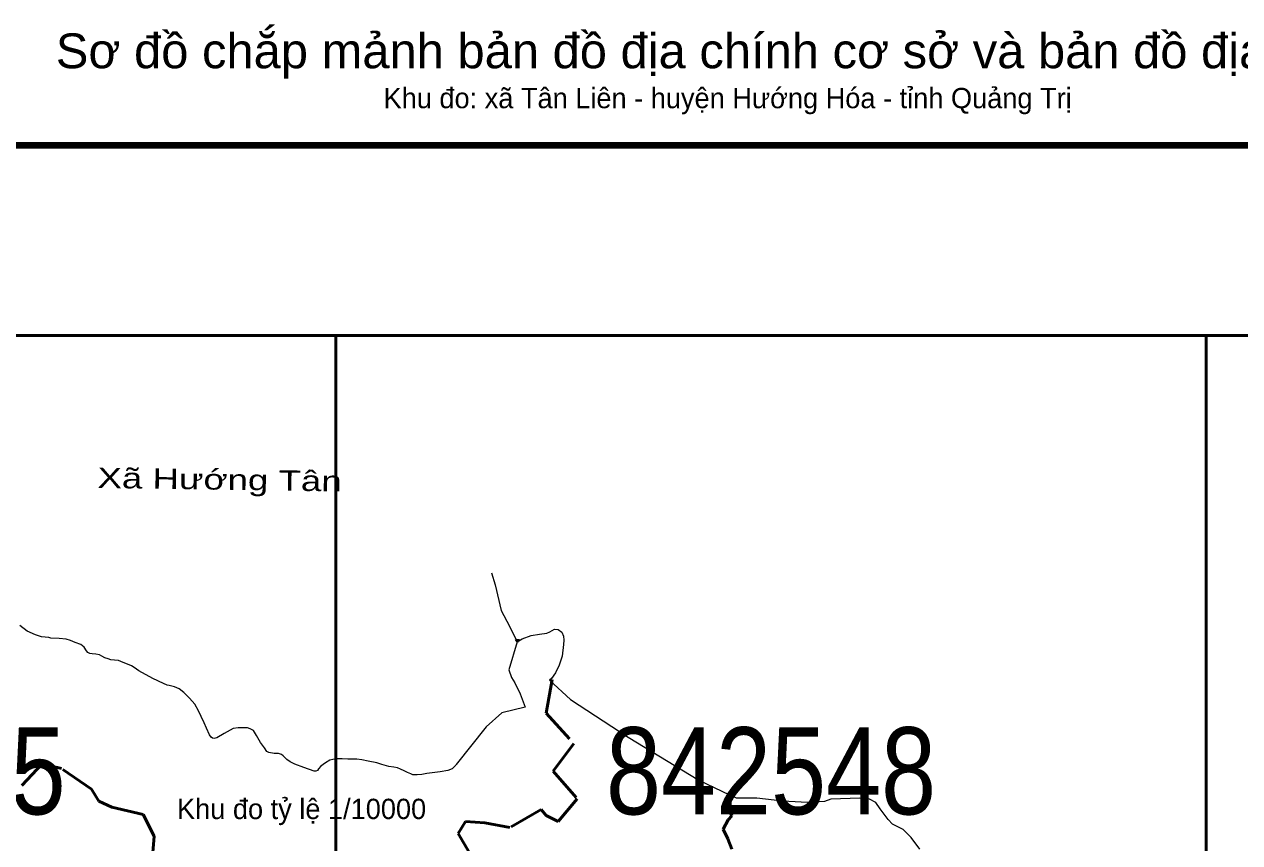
# Model space of a CAD drawing. Header units: metres. Extents: x 543846 to 554854, y 1832074 to 1843071.
# Drawn here: x 546926 to 551115, y 1840252 to 1843071 of the extents above; entities that cross this region are included whole.
import ezdxf
from ezdxf.enums import TextEntityAlignment as Align

# ---------------------------------------------------------------- set-up
doc = ezdxf.new("R2010")
doc.units = ezdxf.units.M
doc.header["$LTSCALE"] = 40
doc.linetypes.add('MEDIUM_DASHED', pattern=[4.5, 3, -1.5])
for name, color, linetype, lineweight in [('2', 7, 'Continuous', 40), ('46', 7, 'Continuous', 13), ('50', 7, 'MEDIUM_DASHED', 40), ('51', 7, 'Continuous', 60), ('60', 7, 'Continuous', 106), ('62', 7, 'Continuous', 13)]:
    doc.layers.add(name, color=color, linetype=linetype, lineweight=lineweight)
doc.layers.add('59', color=7, linetype='Continuous')

msp = doc.modelspace()

# ---------------------------------------------------------------- hatches: boundary and pattern name
at = {"layer": '46'}
msp.add_hatch(color=256, dxfattribs=at).paths.add_polyline_path([(548619.76, 1840952.24), (548631.76, 1840952.24), (548625.76, 1840941.85)])
at = {"layer": '62'}
msp.add_hatch(color=256, dxfattribs=at).paths.add_polyline_path([(548619.76, 1840952.24), (548631.76, 1840952.24), (548625.76, 1840941.85)])

# ---------------------------------------------------------------- linework, layer by layer
at = {"layer": '2'}
for p, q in [((545000, 1842000), (554000, 1842000)), ((548000, 1833000), (548000, 1842000)), ((551000, 1833000), (551000, 1842000))]:
    msp.add_line(p, q, dxfattribs=at)
at = {"layer": '46'}
for points in [[(548536.17, 1841181.91), (548549.14, 1841140.1), (548569.75, 1841052.43), (548598.37, 1840998), (548625.1, 1840944.14)], [(548413.98, 1840519.97), (548401.44, 1840506.42), (548386.48, 1840500.66), (548359.63, 1840496.06), (548313.88, 1840491.27), (548296, 1840487.08), (548280.08, 1840486.24), (548265.83, 1840486.52), (548258.01, 1840489.04), (548246.84, 1840494.35), (548235.39, 1840500.22), (548222.54, 1840506.09), (548212.76, 1840510.28), (548199.91, 1840512.24), (548183.15, 1840514.75), (548158.96, 1840522), (548141.73, 1840527.02), (548111.33, 1840533.29), (548089.09, 1840537.37), (548071.85, 1840539.56), (548062.14, 1840540.5), (548040.83, 1840540.5), (548022.34, 1840541.13), (548000.01, 1840540.9), (547979.77, 1840536.24), (547963.92, 1840527.94), (547948.44, 1840515.47), (547940.51, 1840506.79), (547936.36, 1840501.5), (547931.08, 1840498.85), (547925.04, 1840499.23), (547889.94, 1840510.94), (547858.99, 1840523.4), (547842.76, 1840530.58), (547831.43, 1840539.27), (547818.98, 1840551.73), (547812.56, 1840555.88), (547801.99, 1840559.28), (547788.03, 1840559.66), (547769.16, 1840563.44), (547762.36, 1840566.84), (547754.06, 1840578.92), (547740.09, 1840597.05), (547726.05, 1840621.77), (547716.68, 1840638.34), (547704.81, 1840644.9), (547696.06, 1840647.71), (547684.82, 1840648.34), (547663.27, 1840647.71), (547645.78, 1840645.84), (547615.17, 1840628.65), (547590.18, 1840613.33), (547581.13, 1840611.14), (547574.88, 1840612.71), (547570.51, 1840616.14), (547564.57, 1840623.96), (547553.91, 1840646.32), (547545.69, 1840665.64), (547536.39, 1840686.76), (547526.38, 1840707.15), (547513.74, 1840729.74), (547495.53, 1840750.79), (547476.38, 1840769.64), (547459.74, 1840781.89), (547444.04, 1840789.75), (547425.25, 1840793.59), (547418.24, 1840795.07), (547405.68, 1840800.24), (547369.48, 1840817.98), (547320.73, 1840844.59), (547304.85, 1840856.05), (547295.61, 1840861.97), (547258.74, 1840876.6), (547250.63, 1840879.85), (547237.42, 1840881.24), (547224.9, 1840882.63), (547215.17, 1840885.41), (547203.81, 1840889.59), (547193.61, 1840895.39), (547185.5, 1840899.33), (547172.28, 1840902.35), (547160.23, 1840903.51), (547152.58, 1840904.43), (547145.63, 1840906.99), (547140.79, 1840913.04), (547132.36, 1840925.71), (547121.62, 1840934.53), (547102.05, 1840942.21), (547085.56, 1840949.12), (547070.6, 1840953.34), (547046.06, 1840955.64), (547017.8, 1840957.44), (547011.31, 1840959.07), (546985.76, 1840961.91), (546965.08, 1840968.8), (546935.89, 1840980.98), (546910.74, 1841000.86)], [(548625.1, 1840944.14), (548642.4, 1840954.88), (548673.05, 1840966.59), (548701.75, 1840970.61), (548727.66, 1840974.49), (548737.96, 1840979.14), (548753.36, 1840987.73), (548766.56, 1840986.32), (548778.47, 1840977.46), (548784.45, 1840963.95), (548786.31, 1840950.24), (548784.72, 1840935.41), (548780.07, 1840895.29), (548769.65, 1840863.34), (548757.44, 1840837.83), (548743.61, 1840818.48), (548736.62, 1840812.48)], [(548625.1, 1840944.14), (548595.74, 1840848.19), (548605.8, 1840821.55), (548616.79, 1840802.92), (548635.51, 1840764.86), (548653.14, 1840718.66)], [(548736.62, 1840812.48), (548809.36, 1840745.54), (549007.29, 1840615.75), (549250.97, 1840467.32), (549356.42, 1840417.39)], [(548653.14, 1840718.66), (548572.56, 1840700.18), (548517.99, 1840651.46)], [(548520.83, 1840653.95), (548517.99, 1840651.46), (548415.22, 1840521.31), (548413.79, 1840519.76)], [(549839.8, 1840402.81), (549806.19, 1840406.08), (549706.43, 1840402.3), (549683.81, 1840394.6), (549629.02, 1840391.35), (549604.3, 1840392.04), (549540.11, 1840395.5), (549451.5, 1840405.23), (549381.18, 1840405.67), (549356.42, 1840417.39)], [(550013, 1840230.33), (549982.68, 1840270.31), (549955.33, 1840298.02), (549918.76, 1840316.61), (549903.57, 1840332.01), (549876.28, 1840368.91), (549861.12, 1840390.43), (549839.8, 1840402.81)]]:
    msp.add_lwpolyline(points, dxfattribs=at)
msp.add_lwpolyline([(548619.76, 1840952.24), (548631.76, 1840952.24), (548625.76, 1840941.85)], close=True, dxfattribs=at)
at = {"layer": '50'}
for points in [[(548745.28, 1840814.36), (548724.56, 1840698.24), (548819.88, 1840594.56), (548749.43, 1840499.18), (548832.32, 1840403.8), (548766, 1840325), (548724.56, 1840345.74), (548707.98, 1840366.48), (548600.22, 1840304.27), (548513.19, 1840320.86), (548446.87, 1840325), (548422.01, 1840283.53), (548480.03, 1840184)], [(547365.14, 1840163.27), (547373.43, 1840275.24), (547336.13, 1840349.89), (547228.37, 1840374.77), (547182.78, 1840395.5), (547157.91, 1840436.98), (547054.3, 1840507.48), (546987.99, 1840524.06), (546917.53, 1840449.42)], [(549364.52, 1840229.99), (549350.69, 1840265.34), (549335.33, 1840299.15), (549352.23, 1840331.42), (549364.52, 1840345.26), (549358.37, 1840360.62), (549359.91, 1840419.02)]]:
    msp.add_lwpolyline(points, dxfattribs=at)
at = {"layer": '60'}
msp.add_lwpolyline([(543846.35, 1832276.74), (554853.87, 1832276.74), (554853.87, 1842653.63), (543846.35, 1842653.63)], close=True, dxfattribs=at)
at = {"layer": '62'}
for points in [[(548536.17, 1841181.91), (548549.14, 1841140.1), (548569.75, 1841052.43), (548598.37, 1840998), (548625.1, 1840944.14)], [(548413.98, 1840519.97), (548401.44, 1840506.42), (548386.48, 1840500.66), (548359.63, 1840496.06), (548313.88, 1840491.27), (548296, 1840487.08), (548280.08, 1840486.24), (548265.83, 1840486.52), (548258.01, 1840489.04), (548246.84, 1840494.35), (548235.39, 1840500.22), (548222.54, 1840506.09), (548212.76, 1840510.28), (548199.91, 1840512.24), (548183.15, 1840514.75), (548158.96, 1840522), (548141.73, 1840527.02), (548111.33, 1840533.29), (548089.09, 1840537.37), (548071.85, 1840539.56), (548062.14, 1840540.5), (548040.83, 1840540.5), (548022.34, 1840541.13), (548000.01, 1840540.9), (547979.77, 1840536.24), (547963.92, 1840527.94), (547948.44, 1840515.47), (547940.51, 1840506.79), (547936.36, 1840501.5), (547931.08, 1840498.85), (547925.04, 1840499.23), (547889.94, 1840510.94), (547858.99, 1840523.4), (547842.76, 1840530.58), (547831.43, 1840539.27), (547818.98, 1840551.73), (547812.56, 1840555.88), (547801.99, 1840559.28), (547788.03, 1840559.66), (547769.16, 1840563.44), (547762.36, 1840566.84), (547754.06, 1840578.92), (547740.09, 1840597.05), (547726.05, 1840621.77), (547716.68, 1840638.34), (547704.81, 1840644.9), (547696.06, 1840647.71), (547684.82, 1840648.34), (547663.27, 1840647.71), (547645.78, 1840645.84), (547615.17, 1840628.65), (547590.18, 1840613.33), (547581.13, 1840611.14), (547574.88, 1840612.71), (547570.51, 1840616.14), (547564.57, 1840623.96), (547553.91, 1840646.32), (547545.69, 1840665.64), (547536.39, 1840686.76), (547526.38, 1840707.15), (547513.74, 1840729.74), (547495.53, 1840750.79), (547476.38, 1840769.64), (547459.74, 1840781.89), (547444.04, 1840789.75), (547425.25, 1840793.59), (547418.24, 1840795.07), (547405.68, 1840800.24), (547369.48, 1840817.98), (547320.73, 1840844.59), (547304.85, 1840856.05), (547295.61, 1840861.97), (547258.74, 1840876.6), (547250.63, 1840879.85), (547237.42, 1840881.24), (547224.9, 1840882.63), (547215.17, 1840885.41), (547203.81, 1840889.59), (547193.61, 1840895.39), (547185.5, 1840899.33), (547172.28, 1840902.35), (547160.23, 1840903.51), (547152.58, 1840904.43), (547145.63, 1840906.99), (547140.79, 1840913.04), (547132.36, 1840925.71), (547121.62, 1840934.53), (547102.05, 1840942.21), (547085.56, 1840949.12), (547070.6, 1840953.34), (547046.06, 1840955.64), (547017.8, 1840957.44), (547011.31, 1840959.07), (546985.76, 1840961.91), (546965.08, 1840968.8), (546935.89, 1840980.98), (546910.74, 1841000.86)], [(548625.1, 1840944.14), (548642.4, 1840954.88), (548673.05, 1840966.59), (548701.75, 1840970.61), (548727.66, 1840974.49), (548737.96, 1840979.14), (548753.36, 1840987.73), (548766.56, 1840986.32), (548778.47, 1840977.46), (548784.45, 1840963.95), (548786.31, 1840950.24), (548784.72, 1840935.41), (548780.07, 1840895.29), (548769.65, 1840863.34), (548757.44, 1840837.83), (548743.61, 1840818.48), (548736.62, 1840812.48)], [(548625.1, 1840944.14), (548595.74, 1840848.19), (548605.8, 1840821.55), (548616.79, 1840802.92), (548635.51, 1840764.86), (548653.14, 1840718.66)], [(548736.62, 1840812.48), (548809.36, 1840745.54), (549007.29, 1840615.75), (549250.97, 1840467.32), (549356.42, 1840417.39)], [(548653.14, 1840718.66), (548572.56, 1840700.18), (548517.99, 1840651.46)], [(548520.83, 1840653.95), (548517.99, 1840651.46), (548415.22, 1840521.31), (548413.79, 1840519.76)], [(549839.8, 1840402.81), (549806.19, 1840406.08), (549706.43, 1840402.3), (549683.81, 1840394.6), (549629.02, 1840391.35), (549604.3, 1840392.04), (549540.11, 1840395.5), (549451.5, 1840405.23), (549381.18, 1840405.67), (549356.42, 1840417.39)], [(550013, 1840230.33), (549982.68, 1840270.31), (549955.33, 1840298.02), (549918.76, 1840316.61), (549903.57, 1840332.01), (549876.28, 1840368.91), (549861.12, 1840390.43), (549839.8, 1840402.81)]]:
    msp.add_lwpolyline(points, dxfattribs=at)
msp.add_lwpolyline([(548619.76, 1840952.24), (548631.76, 1840952.24), (548625.76, 1840941.85)], close=True, dxfattribs=at)

# ---------------------------------------------------------------- texts
at = {"layer": '2', "width": 0.85}
for s, p in [('842545', (546500, 1840350)), ('842548', (549500, 1840350))]:
    msp.add_text(s, height=300, dxfattribs=at).set_placement(p, align=Align.CENTER)
at = {"layer": '51'}
msp.add_text('Khu đo tỷ lệ 1/10000', height=70, dxfattribs=at).set_placement((547882.01, 1840333.75), align=Align.CENTER)
at = {"layer": '59', "width": 1.35}
msp.add_text('Xã Hướng Tân', height=70, rotation=359.156, dxfattribs=at).set_placement((547178.05, 1841474.63))
at = {"layer": '60', "width": 1.05}
msp.add_text('Sơ đồ chắp mảnh bản đồ địa chính cơ sở và bản đồ địa chính', height=120, dxfattribs=at).set_placement((549350.38, 1842920.18), align=Align.CENTER)
at = {"layer": '60'}
msp.add_text('Khu đo: xã Tân Liên - huyện Hướng Hóa - tỉnh Quảng Trị', height=70, dxfattribs=at).set_placement((549350.38, 1842782.42), align=Align.CENTER)

doc.saveas('drawing.dxf')
